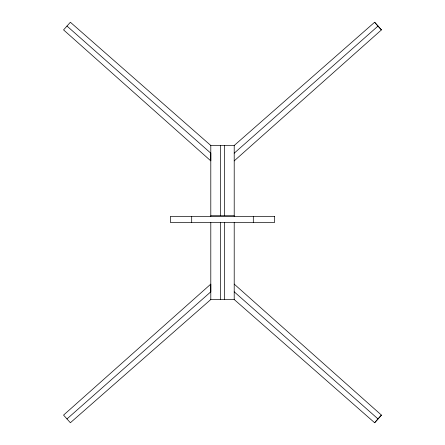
<?xml version="1.0" encoding="UTF-8"?>
<svg xmlns="http://www.w3.org/2000/svg" width="445" height="445" viewBox="0 0 445 445"><rect width="100%" height="100%" fill="white"/><g stroke="black" fill="none" stroke-linecap="round" stroke-linejoin="round"><path stroke-width="0.67" d="M66.984 418.94L210.797 291.82L210.791 284.11L63.563 415.096L70.371 422.75L210.797 299.518L234.209 299.518L374.629 422.75L381.437 415.102L234.209 284.116M374.629 422.75L381.437 415.102M234.209 160.884L381.437 29.898L374.629 22.25L234.209 145.482L210.797 145.482L70.371 22.25L63.568 29.898L210.797 160.884L210.797 153.18L66.984 26.06M234.209 153.18L377.994 26.083L381.437 29.898M210.797 215.725L234.209 215.725M234.209 291.82L377.994 418.917M374.629 22.25L377.994 26.083M253.311 216.337L253.311 222.5M234.209 145.482L234.209 216.337M234.209 222.5L234.209 299.518M224.352 145.482L224.352 215.725M224.352 222.5L224.352 299.518M220.653 145.482L220.653 215.725M220.653 222.5L220.653 299.518M210.797 145.482L210.797 216.337M210.797 222.5L210.797 299.518M191.695 216.337L191.695 222.5M274.565 216.337L170.435 216.337L170.435 222.5L274.565 222.5L274.565 216.337"/></g></svg>
